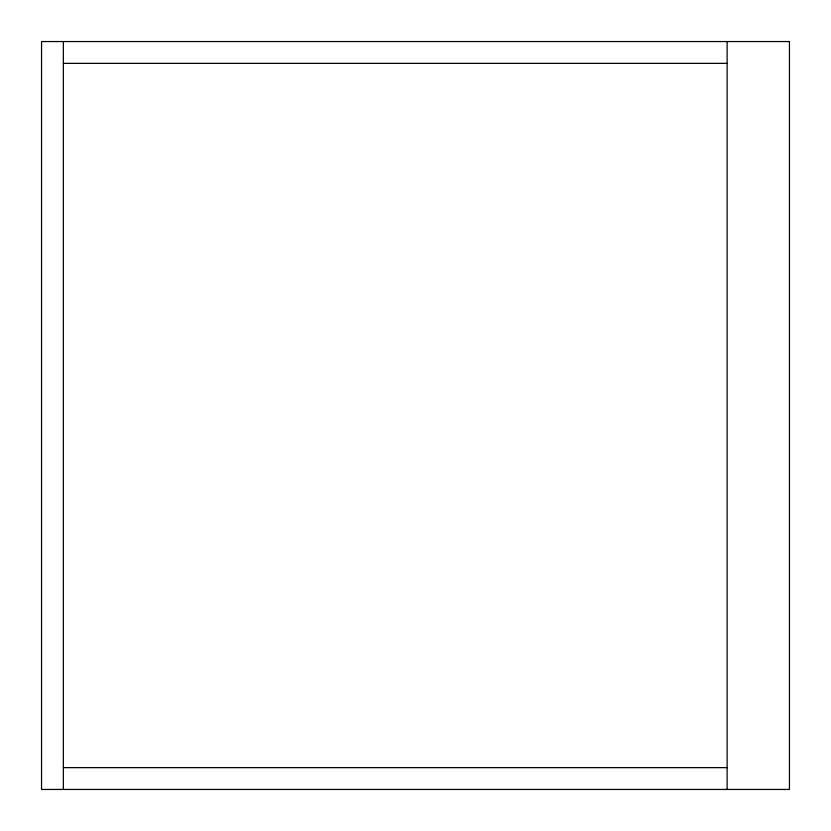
<?xml version="1.0" encoding="UTF-8"?>
<svg xmlns="http://www.w3.org/2000/svg" width="831" height="831" viewBox="0 0 831 831"><rect width="100%" height="100%" fill="white"/><g stroke="black" fill="none" stroke-linecap="round" stroke-linejoin="round"><path stroke-width="1.25" d="M63.364 63.364L727.125 63.364M63.364 767.636L727.125 767.636M727.125 41.55L727.125 789.45M63.364 41.55L63.364 789.45M789.45 41.55L41.55 41.55L41.55 789.45L789.45 789.45L789.45 41.55"/></g></svg>
